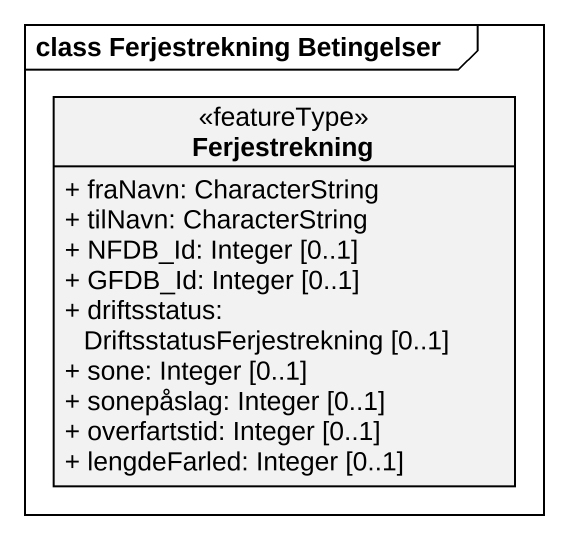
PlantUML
@startuml
mainframe class Ferjestrekning Betingelser
hide circle
hide empty members
skinparam classAttributeIconSize 0
class Ferjestrekning <<featureType>> {
  + fraNavn: CharacterString
  + tilNavn: CharacterString
  + NFDB_Id: Integer [0..1]
  + GFDB_Id: Integer [0..1]
  + driftsstatus: DriftsstatusFerjestrekning [0..1]
  + sone: Integer [0..1]
  + sonepåslag: Integer [0..1]
  + overfartstid: Integer [0..1]
  + lengdeFarled: Integer [0..1]
}
@enduml
